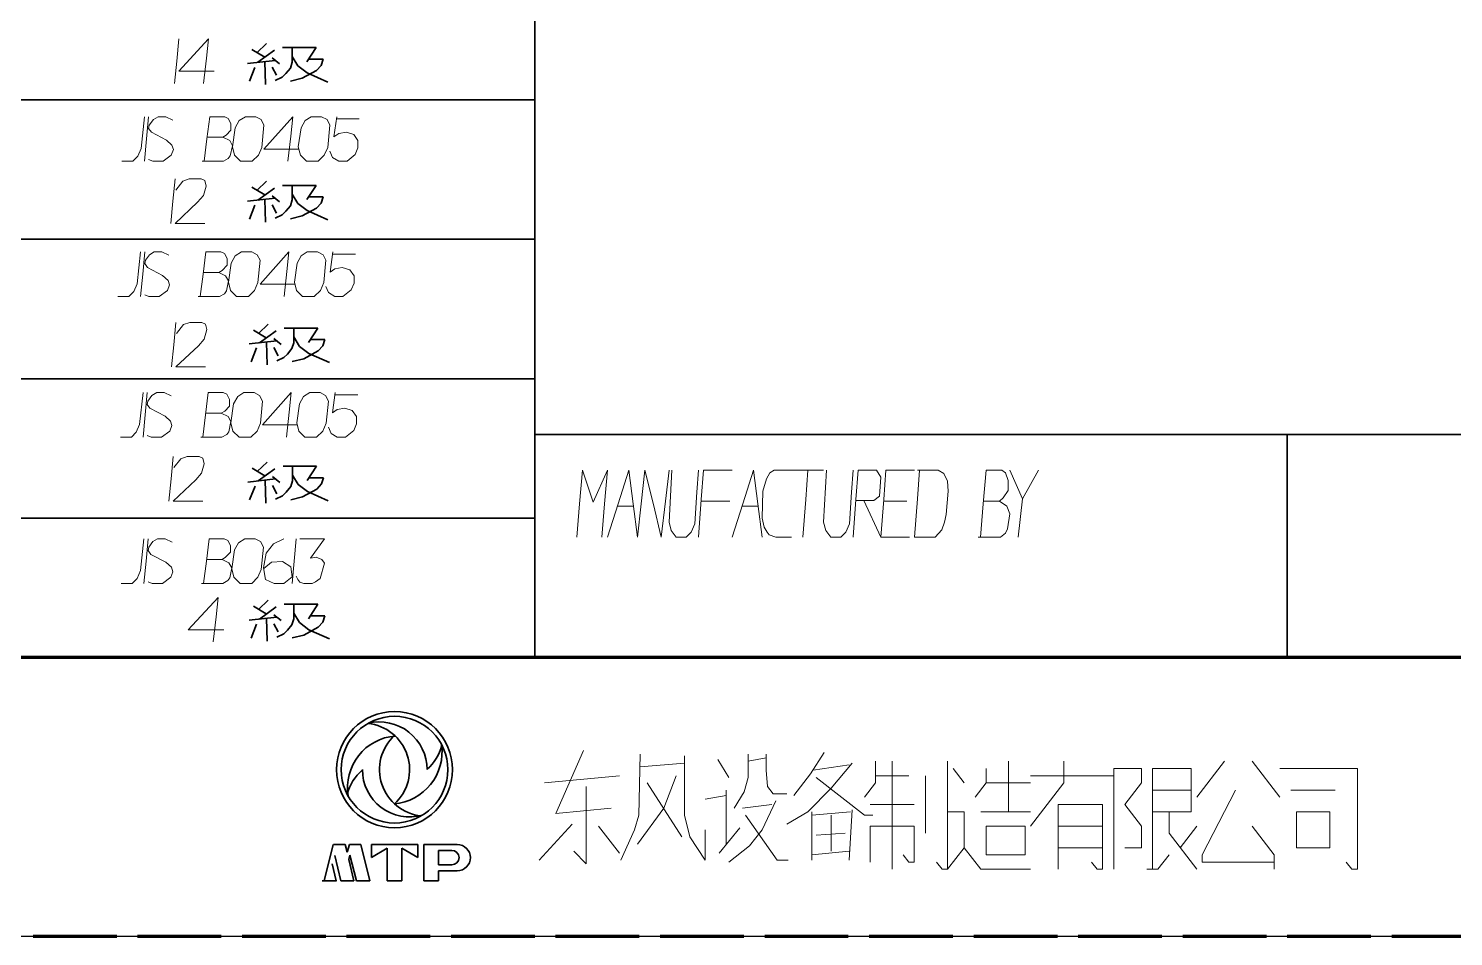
# Model space of a CAD drawing. Header units: millimetres. Extents: x 1333 to 104182, y -63985 to -5704.
# Drawn here: x 47383.6 to 47434.7, y -63984.6 to -63952 of the extents above; entities that cross this region are included whole.
import ezdxf

# ---------------------------------------------------------------- set-up
doc = ezdxf.new("R2010")
doc.units = ezdxf.units.MM
doc.header["$LTSCALE"] = 0.5
doc.linetypes.add('DASHED', pattern=[15, 12, -3])
for name, color, linetype in [('08', 1, 'Continuous'), ('11', 3, 'Continuous'), ('4虚线层', 2, 'DASHED')]:
    doc.layers.add(name, color=color, linetype=linetype)

# ---------------------------------------------------------------- blocks, each defined once
blk = doc.blocks.new('A$C32A078D3')
at = {"color": 1, "lineweight": 35, "ltscale": 0.033501}
for p, q in [((-157.555, 1.995), (-157.229, 3.294)), ((-155.911, 1.995), (-156.237, 3.294))]:
    blk.add_line(p, q, dxfattribs=at)
at = {"color": 1, "lineweight": 35, "ltscale": 0.010399}
blk.add_line((-157.215, 3.294), (-156.799, 3.294), dxfattribs=at)
at = {"color": 1, "lineweight": 35, "ltscale": 0.007084}
blk.add_line((-156.799, 3.294), (-156.733, 3.019), dxfattribs=at)
at = {"color": 1, "lineweight": 35, "ltscale": 0.007197}
blk.add_line((-156.65, 3.294), (-156.733, 3.019), dxfattribs=at)
at = {"color": 1, "lineweight": 35, "ltscale": 0.010326}
blk.add_line((-156.237, 3.294), (-156.65, 3.294), dxfattribs=at)
at = {"color": 1, "lineweight": 35, "ltscale": 0.041595}
blk.add_line((-155.863, 3.294), (-154.199, 3.294), dxfattribs=at)
at = {"color": 1, "lineweight": 35, "ltscale": 0.011698}
for p, q in [((-155.863, 3.294), (-155.863, 2.827)), ((-154.199, 3.294), (-154.199, 2.827))]:
    blk.add_line(p, q, dxfattribs=at)
at = {"color": 1, "lineweight": 35, "ltscale": 0.016609}
for p, q in [((-155.863, 2.827), (-155.291, 3.165)), ((-154.199, 2.827), (-154.771, 3.165))]:
    blk.add_line(p, q, dxfattribs=at)
at = {"color": 1, "lineweight": 35, "ltscale": 0.029246}
for p, q in [((-155.291, 1.995), (-155.291, 3.165)), ((-154.771, 1.995), (-154.771, 3.165))]:
    blk.add_line(p, q, dxfattribs=at)
at = {"color": 1, "lineweight": 35, "ltscale": 0.029897}
blk.add_line((-153.974, 3.294), (-152.778, 3.294), dxfattribs=at)
at = {"color": 1, "lineweight": 35, "ltscale": 0.032496}
blk.add_line((-153.974, 1.995), (-153.974, 3.294), dxfattribs=at)
at = {"color": 1, "lineweight": 35, "ltscale": 0.011917}
for p, q in [((-153.454, 3.087), (-152.977, 3.087)), ((-153.454, 2.567), (-152.977, 2.567))]:
    blk.add_line(p, q, dxfattribs=at)
at = {"color": 1, "lineweight": 35, "ltscale": 0.012998}
blk.add_line((-153.454, 2.567), (-153.454, 3.087), dxfattribs=at)
at = {"color": 1, "lineweight": 35, "ltscale": 0.015572}
blk.add_line((-157.268, 2.602), (-157.128, 1.995), dxfattribs=at)
at = {"color": 1, "lineweight": 35, "ltscale": 0.02333}
blk.add_line((-157.173, 2.902), (-156.955, 1.995), dxfattribs=at)
at = {"color": 1, "lineweight": 35, "ltscale": 0.003944}
blk.add_line((-156.629, 2.913), (-156.671, 2.761), dxfattribs=at)
at = {"color": 1, "lineweight": 35, "ltscale": 0.019706}
blk.add_line((-156.671, 2.761), (-156.487, 1.995), dxfattribs=at)
at = {"color": 1, "lineweight": 35, "ltscale": 0.023684}
blk.add_line((-156.396, 1.995), (-156.629, 2.913), dxfattribs=at)
at = {"color": 1, "lineweight": 35, "ltscale": 0.016898}
blk.add_line((-153.454, 2.359), (-152.778, 2.359), dxfattribs=at)
at = {"color": 1, "lineweight": 35, "ltscale": 0.009099}
blk.add_line((-153.454, 1.995), (-153.454, 2.359), dxfattribs=at)
at = {"color": 1, "lineweight": 35, "ltscale": 0.012999}
for p, q in [((-157.631, 1.995), (-157.111, 1.995)), ((-153.454, 1.995), (-153.974, 1.995))]:
    blk.add_line(p, q, dxfattribs=at)
at = {"color": 1, "lineweight": 35, "ltscale": 0.011699}
blk.add_line((-156.487, 1.995), (-156.955, 1.995), dxfattribs=at)
at = {"color": 1, "lineweight": 35, "ltscale": 0.012134}
blk.add_line((-155.911, 1.995), (-156.396, 1.995), dxfattribs=at)
at = {"color": 1, "lineweight": 35, "ltscale": 0.012997}
blk.add_line((-155.291, 1.995), (-154.771, 1.995), dxfattribs=at)
at = {"color": 7, "lineweight": 13}
for points in [[(-148.255, 6.668), (-149.248, 4.41)], [(-146.218, 6.539), (-146.268, 4.345)], [(-146.218, 6.087), (-144.628, 6.216)], [(-144.628, 6.474), (-144.628, 4.345)], [(-143.436, 6.345), (-143.039, 5.7)], [(-142.343, 6.539), (-142.343, 5.7)], [(-142.343, 6.281), (-141.697, 6.41)], [(-141.697, 6.539), (-141.697, 5.958)], [(-138.617, 6.216), (-139.362, 5.313), (-140.207, 4.474), (-140.952, 4.023)], [(-139.611, 6.603), (-140.108, 5.829)], [(-140.008, 5.958), (-138.717, 6.152)], [(-137.773, 6.281), (-137.773, 5.506), (-138.17, 4.99)], [(-137.177, 2.41), (-137.177, 6.281)], [(-135.19, 6.281), (-135.19, 2.41), (-135.388, 2.41), (-135.587, 2.668)], [(-133.004, 6.281), (-133.004, 4.474)], [(-131.017, 6.281), (-131.017, 5.506), (-132.209, 3.958)], [(-126.248, 4.99), (-125.254, 6.281)], [(-123.267, 4.99), (-124.26, 6.281)], [(-149.646, 5.506), (-146.963, 5.764)], [(-145.373, 4.603), (-144.926, 5.764)], [(-142.343, 5.7), (-142.492, 5.184)], [(-141.697, 5.958), (-141.648, 5.377)], [(-140.108, 5.829), (-140.704, 5.055)], [(-139.909, 5.7), (-138.17, 4.345), (-137.872, 4.345)], [(-136.581, 5.764), (-137.773, 5.764)], [(-135.984, 3.7), (-135.984, 5.764)], [(-134.593, 5.506), (-134.991, 6.023)], [(-134.196, 4.99), (-133.799, 5.506), (-133.799, 6.023)], [(-129.228, 5.764), (-132.209, 5.764)], [(-129.228, 2.41), (-129.228, 6.023), (-128.235, 6.023), (-128.235, 5.506), (-128.831, 4.732), (-128.235, 3.958), (-128.235, 3.184), (-128.831, 3.184)], [(-127.837, 4.474), (-126.446, 4.474), (-126.446, 6.023), (-127.837, 6.023), (-127.837, 2.41)], [(-120.882, 2.668), (-120.684, 2.41), (-120.485, 2.41), (-120.485, 6.023), (-123.267, 6.023)], [(-148.155, 5.377), (-148.155, 2.603)], [(-145.97, 5.506), (-144.728, 3.571)], [(-143.138, 3.313), (-143.138, 5.248)], [(-142.492, 5.184), (-142.84, 4.603)], [(-141.648, 5.377), (-141.449, 5.119)], [(-141.449, 5.119), (-140.952, 5.119)], [(-133.799, 5.506), (-132.209, 5.506)], [(-126.446, 5.248), (-127.837, 5.248)], [(-124.857, 5.248), (-126.049, 2.926), (-126.049, 2.668), (-123.466, 2.668)], [(-122.87, 5.248), (-121.28, 5.248)], [(-149.248, 4.41), (-147.261, 4.603)], [(-146.317, 3.313), (-145.373, 4.603)], [(-143.138, 5.055), (-143.883, 4.926)], [(-142.542, 4.603), (-141.499, 4.732)], [(-141.35, 4.861), (-141.846, 3.829)], [(-137.971, 4.732), (-136.382, 4.732)], [(-131.215, 2.41), (-131.215, 4.732), (-129.626, 4.732), (-129.626, 2.41), (-129.824, 2.41), (-130.023, 2.668)], [(-146.268, 4.345), (-146.417, 3.829)], [(-144.628, 4.345), (-144.43, 3.571)], [(-142.442, 4.345), (-141.3, 2.732)], [(-140.058, 4.474), (-140.058, 2.732)], [(-140.058, 4.345), (-138.667, 4.474)], [(-139.362, 4.345), (-139.362, 3.055)], [(-138.617, 4.539), (-138.717, 2.732)], [(-135.19, 4.474), (-134.593, 4.474), (-134.593, 3.184)], [(-132.209, 4.474), (-133.997, 4.474)], [(-126.248, 2.41), (-127.241, 3.7), (-127.241, 4.474)], [(-148.652, 4.023), (-149.844, 2.732)], [(-147.708, 3.958), (-146.963, 2.99)], [(-146.417, 3.829), (-146.913, 2.732)], [(-143.883, 2.732), (-143.883, 3.829)], [(-142.641, 3.894), (-143.386, 2.99)], [(-142.293, 3.248), (-141.846, 3.829)], [(-139.909, 3.635), (-138.866, 3.7)], [(-137.971, 2.668), (-137.971, 3.958), (-136.382, 3.958), (-136.382, 2.668), (-136.581, 2.668), (-136.779, 2.926)], [(-131.215, 3.958), (-129.626, 3.958)], [(-126.844, 3.184), (-126.248, 3.958)], [(-123.466, 2.41), (-123.466, 2.926), (-124.26, 3.958)], [(-144.43, 3.571), (-143.883, 2.732)], [(-143.039, 2.668), (-142.293, 3.248)], [(-135.19, 2.41), (-134.593, 3.184), (-133.997, 2.41), (-132.209, 2.41)], [(-129.626, 3.184), (-131.215, 3.184)], [(-148.155, 2.603), (-148.602, 3.055)], [(-141.3, 2.732), (-140.902, 2.732)], [(-138.717, 3.055), (-140.058, 2.926)], [(-128.036, 2.41), (-127.639, 2.41), (-127.241, 2.926)]]:
    blk.add_lwpolyline(points, dxfattribs=at)
for points in [[(-122.671, 4.474), (-122.671, 3.184), (-121.479, 3.184), (-121.479, 4.474)], [(-133.799, 2.926), (-132.408, 2.926), (-132.408, 3.958), (-133.799, 3.958)]]:
    blk.add_lwpolyline(points, close=True, dxfattribs=at)
at = {"color": 1, "lineweight": 35}
for radius in [2.08, 1.913]:
    blk.add_circle((-155.031, 5.982), radius, dxfattribs=at)
for centre, radius, start, end in [((-155.572, 5.982), 1.711, 0, 103.7818), ((-154.865, 5.338), 1.854, 94.3618, 189.3685), ((-156.154, 5.982), 1.664, 312.4542, 84.3408), ((-153.908, 5.982), 1.664, 132.4542, 264.3408), ((-155.198, 6.627), 1.874, 274.9268, 7.678), ((-155.031, 7.313), 1.763, 311.5828, 344.9375), ((-155.031, 4.651), 1.755, 131.0518, 165.2314), ((-154.491, 5.982), 1.693, 180, 285.8775), ((-152.977, 2.827), 0.26, 270, 90), ((-152.778, 2.827), 0.468, 270, 90)]:
    blk.add_arc(centre, radius, start, end, dxfattribs=at)
blk = doc.blocks.new('7725')
at = {"color": 7, "lineweight": 35}
for p, q in [((54076.08, -14959.33), (54076.08, -15017.04)), ((53916.08, -14977.04), (54076.08, -14977.04)), ((54076.08, -14987.04), (53956.08, -14987.04)), ((53996.08, -14997.04), (54076.08, -14997.04)), ((54076.08, -15001.04), (54216.08, -15001.04)), ((54036.08, -15007.04), (54076.08, -15007.04)), ((54356.08, -15017.04), (53836.08, -15017.04))]:
    blk.add_line(p, q, dxfattribs=at)
at = {"color": 7, "lineweight": 35, "ltscale": 0.013328}
for p, q in [((54055.78, -14973.43), (54056.7, -14973.98)), ((54055.9, -14993.55), (54056.81, -14994.1))]:
    blk.add_line(p, q, dxfattribs=at)
at = {"color": 7, "lineweight": 35, "ltscale": 0.012234}
for p, q in [((54056.84, -14973), (54056.13, -14973.67)), ((54056.84, -14982.88), (54056.13, -14983.55)), ((54056.87, -15003.02), (54056.15, -15003.69))]:
    blk.add_line(p, q, dxfattribs=at)
at = {"color": 7, "lineweight": 35, "ltscale": 0.018495}
for p, q in [((54057.41, -14973.49), (54056.21, -14974.35)), ((54057.41, -14983.37), (54056.21, -14984.23)), ((54057.43, -15003.51), (54056.23, -15004.37)), ((54057.53, -15013.41), (54056.33, -15014.28))]:
    blk.add_line(p, q, dxfattribs=at)
at = {"color": 7, "lineweight": 35, "ltscale": 0.030115}
for p, q in [((54057.99, -14973.3), (54060.4, -14973.3)), ((54057.99, -14983.18), (54060.4, -14983.18)), ((54058.11, -14993.42), (54060.52, -14993.42)), ((54058.02, -15003.32), (54060.43, -15003.32)), ((54058.11, -15013.22), (54060.52, -15013.22))]:
    blk.add_line(p, q, dxfattribs=at)
at = {"color": 7, "lineweight": 35, "ltscale": 0.013083}
for p, q in [((54058.67, -14973.3), (54058.67, -14974.35)), ((54058.67, -14983.18), (54058.67, -14984.22)), ((54058.79, -14993.42), (54058.79, -14994.46)), ((54058.69, -15003.32), (54058.69, -15004.37)), ((54058.79, -15013.22), (54058.79, -15014.27))]:
    blk.add_line(p, q, dxfattribs=at)
at = {"color": 7, "lineweight": 35, "ltscale": 0.009837}
for p, q in [((54058.67, -14973.93), (54059.07, -14974.6)), ((54058.67, -14983.8), (54059.07, -14984.48)), ((54058.79, -14994.04), (54059.19, -14994.72)), ((54058.69, -15003.95), (54059.1, -15004.62)), ((54058.79, -15013.85), (54059.19, -15014.53))]:
    blk.add_line(p, q, dxfattribs=at)
at = {"color": 7, "lineweight": 35, "ltscale": 0.015362}
for p, q in [((54060.4, -14973.3), (54059.72, -14974.32)), ((54060.52, -14993.42), (54059.84, -14994.44)), ((54060.52, -15013.22), (54059.84, -15014.25))]:
    blk.add_line(p, q, dxfattribs=at)
at = {"color": 7, "lineweight": 35, "ltscale": 0.024924}
for p, q in [((54055.47, -14974.44), (54057.45, -14974.21)), ((54055.47, -14984.31), (54057.45, -14984.09)), ((54055.59, -14994.55), (54057.57, -14994.33)), ((54055.49, -15004.46), (54057.48, -15004.23)), ((54055.59, -15014.36), (54057.57, -15014.14))]:
    blk.add_line(p, q, dxfattribs=at)
at = {"color": 7, "lineweight": 35, "ltscale": 0.013404}
for p, q in [((54056, -14974.72), (54055.6, -14975.71)), ((54056, -14984.59), (54055.6, -14985.59)), ((54056.12, -14994.83), (54055.72, -14995.83))]:
    blk.add_line(p, q, dxfattribs=at)
at = {"color": 7, "lineweight": 35, "ltscale": 0.020496}
for p, q in [((54056.71, -14974.3), (54056.75, -14975.94)), ((54056.71, -14984.18), (54056.75, -14985.81)), ((54056.73, -15004.32), (54056.78, -15005.96))]:
    blk.add_line(p, q, dxfattribs=at)
at = {"color": 7, "lineweight": 35, "ltscale": 0.008474}
for p, q in [((54057.23, -14974.04), (54057.76, -14974.47)), ((54057.23, -14983.92), (54057.76, -14984.35)), ((54057.25, -15004.06), (54057.78, -15004.49))]:
    blk.add_line(p, q, dxfattribs=at)
at = {"color": 7, "lineweight": 35, "ltscale": 0.00829}
blk.add_line((54057.24, -14974.69), (54057.55, -14975.28), dxfattribs=at)
at = {"color": 7, "lineweight": 35, "ltscale": 0.00637}
for p, q in [((54058.55, -14974.76), (54058.22, -14975.15)), ((54058.57, -15004.78), (54058.25, -15005.17))]:
    blk.add_line(p, q, dxfattribs=at)
at = {"color": 7, "lineweight": 35, "ltscale": 0.005376}
for p, q in [((54058.67, -14974.35), (54058.55, -14974.76)), ((54058.79, -14994.46), (54058.66, -14994.87)), ((54058.79, -15014.27), (54058.66, -15014.68))]:
    blk.add_line(p, q, dxfattribs=at)
at = {"color": 7, "lineweight": 35, "ltscale": 0.010647}
blk.add_line((54059.07, -14974.6), (54059.75, -14975.11), dxfattribs=at)
at = {"color": 7, "lineweight": 35, "ltscale": 0.014628}
blk.add_line((54060.42, -14974.93), (54059.39, -14975.49), dxfattribs=at)
at = {"color": 7, "lineweight": 35, "ltscale": 0.013049}
for p, q in [((54059.85, -14974.12), (54060.9, -14974.12)), ((54059.85, -14984), (54060.9, -14984)), ((54059.97, -14994.24), (54061.02, -14994.24)), ((54059.88, -15004.14), (54060.92, -15004.14)), ((54059.97, -15014.05), (54061.02, -15014.05))]:
    blk.add_line(p, q, dxfattribs=at)
at = {"color": 7, "lineweight": 35, "ltscale": 0.006121}
for p, q in [((54060.75, -14974.57), (54060.42, -14974.93)), ((54060.75, -14984.45), (54060.42, -14984.81)), ((54060.87, -14994.68), (54060.54, -14995.05)), ((54060.87, -15014.49), (54060.54, -15014.86))]:
    blk.add_line(p, q, dxfattribs=at)
at = {"color": 7, "lineweight": 35, "ltscale": 0.005862}
for p, q in [((54060.9, -14974.12), (54060.75, -14974.57)), ((54060.9, -14984), (54060.75, -14984.45)), ((54060.92, -15004.14), (54060.77, -15004.59))]:
    blk.add_line(p, q, dxfattribs=at)
at = {"color": 7, "lineweight": 35, "ltscale": 0.00685}
for p, q in [((54057.95, -14975.42), (54057.46, -14975.66)), ((54057.95, -14985.3), (54057.46, -14985.53)), ((54058.07, -14995.53), (54057.58, -14995.77)), ((54058.07, -15015.34), (54057.58, -15015.58))]:
    blk.add_line(p, q, dxfattribs=at)
at = {"color": 7, "lineweight": 35, "ltscale": 0.004731}
for p, q in [((54058.22, -14975.15), (54057.95, -14975.42)), ((54058.22, -14985.03), (54057.95, -14985.3)), ((54058.34, -14995.27), (54058.07, -14995.53)), ((54058.34, -15015.08), (54058.07, -15015.34))]:
    blk.add_line(p, q, dxfattribs=at)
at = {"color": 7, "lineweight": 35, "ltscale": 0.010798}
for p, q in [((54059.39, -14975.49), (54058.55, -14975.7)), ((54059.42, -15005.51), (54058.58, -15005.72))]:
    blk.add_line(p, q, dxfattribs=at)
at = {"color": 7, "lineweight": 35, "ltscale": 0.020169}
blk.add_line((54059.75, -14975.11), (54061.23, -14975.77), dxfattribs=at)
at = {"color": 7, "lineweight": 35, "ltscale": 0.013327}
for p, q in [((54055.78, -14983.31), (54056.7, -14983.86)), ((54055.81, -15003.45), (54056.72, -15004)), ((54055.9, -15013.36), (54056.81, -15013.91))]:
    blk.add_line(p, q, dxfattribs=at)
at = {"color": 7, "lineweight": 35, "ltscale": 0.01536}
for p, q in [((54060.4, -14983.18), (54059.72, -14984.2)), ((54060.43, -15003.32), (54059.74, -15004.34))]:
    blk.add_line(p, q, dxfattribs=at)
at = {"color": 7, "lineweight": 35, "ltscale": 0.008293}
for p, q in [((54057.24, -14984.57), (54057.55, -14985.16)), ((54057.36, -14994.81), (54057.67, -14995.39)), ((54057.26, -15004.71), (54057.57, -15005.3)), ((54057.36, -15014.62), (54057.67, -15015.2))]:
    blk.add_line(p, q, dxfattribs=at)
at = {"color": 7, "lineweight": 35, "ltscale": 0.006372}
blk.add_line((54058.55, -14984.64), (54058.22, -14985.03), dxfattribs=at)
at = {"color": 7, "lineweight": 35, "ltscale": 0.005373}
for p, q in [((54058.67, -14984.22), (54058.55, -14984.64)), ((54058.69, -15004.37), (54058.57, -15004.78))]:
    blk.add_line(p, q, dxfattribs=at)
at = {"color": 7, "lineweight": 35, "ltscale": 0.010649}
blk.add_line((54059.07, -14984.48), (54059.75, -14984.99), dxfattribs=at)
at = {"color": 7, "lineweight": 35, "ltscale": 0.014629}
blk.add_line((54060.42, -14984.81), (54059.39, -14985.37), dxfattribs=at)
at = {"color": 7, "lineweight": 35, "ltscale": 0.020168}
blk.add_line((54059.75, -14984.99), (54061.23, -14985.65), dxfattribs=at)
at = {"color": 7, "lineweight": 35, "ltscale": 0.010797}
blk.add_line((54059.39, -14985.37), (54058.55, -14985.58), dxfattribs=at)
at = {"color": 7, "lineweight": 35, "ltscale": 0.012225}
for p, q in [((54056.96, -14993.12), (54056.25, -14993.79)), ((54056.96, -15012.93), (54056.25, -15013.59))]:
    blk.add_line(p, q, dxfattribs=at)
at = {"color": 7, "lineweight": 35, "ltscale": 0.018496}
blk.add_line((54057.53, -14993.6), (54056.33, -14994.47), dxfattribs=at)
at = {"color": 7, "lineweight": 35, "ltscale": 0.008484}
blk.add_line((54057.35, -14994.16), (54057.88, -14994.59), dxfattribs=at)
at = {"color": 7, "lineweight": 35, "ltscale": 0.005858}
for p, q in [((54061.02, -14994.24), (54060.87, -14994.68)), ((54061.02, -15014.05), (54060.87, -15014.49))]:
    blk.add_line(p, q, dxfattribs=at)
at = {"color": 7, "lineweight": 35, "ltscale": 0.020497}
for p, q in [((54056.83, -14994.41), (54056.87, -14996.05)), ((54056.83, -15014.22), (54056.87, -15015.86))]:
    blk.add_line(p, q, dxfattribs=at)
at = {"color": 7, "lineweight": 35, "ltscale": 0.006362}
for p, q in [((54058.66, -14994.87), (54058.34, -14995.27)), ((54058.66, -15014.68), (54058.34, -15015.08))]:
    blk.add_line(p, q, dxfattribs=at)
at = {"color": 7, "lineweight": 35, "ltscale": 0.010659}
for p, q in [((54059.19, -14994.72), (54059.87, -14995.23)), ((54059.1, -15004.62), (54059.78, -15005.13))]:
    blk.add_line(p, q, dxfattribs=at)
at = {"color": 7, "lineweight": 35, "ltscale": 0.01464}
blk.add_line((54060.54, -14995.05), (54059.51, -14995.61), dxfattribs=at)
at = {"color": 7, "lineweight": 35, "ltscale": 0.020157}
for p, q in [((54059.87, -14995.23), (54061.35, -14995.89)), ((54059.78, -15005.13), (54061.25, -15005.79))]:
    blk.add_line(p, q, dxfattribs=at)
at = {"color": 7, "lineweight": 35, "ltscale": 0.010786}
for p, q in [((54059.51, -14995.61), (54058.67, -14995.81)), ((54059.51, -15015.42), (54058.67, -15015.62))]:
    blk.add_line(p, q, dxfattribs=at)
at = {"color": 7, "lineweight": 35, "ltscale": 0.2}
blk.add_line((54130.08, -15001.04), (54130.08, -15017.04), dxfattribs=at)
at = {"color": 7, "lineweight": 35, "ltscale": 0.006112}
blk.add_line((54060.77, -15004.59), (54060.44, -15004.95), dxfattribs=at)
at = {"color": 7, "lineweight": 35, "ltscale": 0.013411}
blk.add_line((54056.02, -15004.74), (54055.62, -15005.73), dxfattribs=at)
at = {"color": 7, "lineweight": 35, "ltscale": 0.00686}
blk.add_line((54057.98, -15005.44), (54057.48, -15005.68), dxfattribs=at)
at = {"color": 7, "lineweight": 35, "ltscale": 0.004724}
blk.add_line((54058.25, -15005.17), (54057.98, -15005.44), dxfattribs=at)
at = {"color": 7, "lineweight": 35, "ltscale": 0.014638}
for p, q in [((54060.44, -15004.95), (54059.42, -15005.51)), ((54060.54, -15014.86), (54059.51, -15015.42))]:
    blk.add_line(p, q, dxfattribs=at)
at = {"color": 7, "lineweight": 35, "ltscale": 0.013406}
blk.add_line((54056.12, -15014.64), (54055.72, -15015.64), dxfattribs=at)
at = {"color": 7, "lineweight": 35, "ltscale": 0.008486}
blk.add_line((54057.35, -15013.97), (54057.88, -15014.39), dxfattribs=at)
at = {"color": 7, "lineweight": 35, "ltscale": 0.010657}
blk.add_line((54059.19, -15014.53), (54059.87, -15015.04), dxfattribs=at)
at = {"color": 7, "lineweight": 35, "ltscale": 0.020158}
blk.add_line((54059.87, -15015.04), (54061.35, -15015.7), dxfattribs=at)
at = {"color": 7, "lineweight": 70}
blk.add_line((54356.08, -15017.04), (52744.08, -15017.04), dxfattribs=at)
at = {"color": 3}
blk.add_lwpolyline([(52694.08, -13849.04), (54376.08, -13849.04), (54376.08, -15037.04), (52694.08, -15037.04)], close=True, dxfattribs=at)
at = {"color": 7, "lineweight": 13}
for points in [[(54050.55, -14972.66), (54050.4, -14974.26), (54050.24, -14975.86)], [(54052.32, -14975.86), (54052.53, -14974.06), (54052.68, -14972.66), (54050.55, -14974.98), (54053.08, -14974.98)], [(54048.08, -14978.25), (54047.83, -14980.53), (54047.59, -14981.09), (54047.24, -14981.45), (54046.45, -14981.45)], [(54048.08, -14981.45), (54048.23, -14979.85), (54048.37, -14978.25)], [(54048.37, -14981.33), (54048.67, -14981.45), (54049.41, -14981.45), (54050, -14981.01), (54050.15, -14980.61), (54050.05, -14980.29), (54049.65, -14979.93), (54048.57, -14979.37), (54048.37, -14979.09), (54048.42, -14978.85), (54048.72, -14978.45), (54049.06, -14978.25), (54049.61, -14978.25), (54050.1, -14978.49)], [(54052.22, -14981.45), (54053.74, -14981.45), (54054.09, -14981.25), (54054.23, -14981.05), (54054.38, -14980.33), (54054.19, -14979.97), (54053.69, -14979.73), (54053.94, -14979.57), (54054.28, -14979.21), (54054.28, -14978.73), (54054.09, -14978.37), (54053.84, -14978.25), (54052.76, -14978.25), (54052.56, -14979.85), (54052.36, -14981.45)], [(54058.37, -14981.45), (54058.57, -14979.65), (54058.72, -14978.25), (54056.65, -14980.57), (54059.11, -14980.57)], [(54061.37, -14980.73), (54061.57, -14981.17), (54062.01, -14981.45), (54062.61, -14981.45), (54063.2, -14980.97), (54063.39, -14980.49), (54063.39, -14979.97), (54063.1, -14979.53), (54062.56, -14979.37), (54062.01, -14979.45), (54061.67, -14979.69), (54061.87, -14978.25)], [(54061.87, -14978.41), (54063.49, -14978.41)], [(54053.69, -14979.73), (54052.56, -14979.73)], [(54050.28, -14982.71), (54050.12, -14984.31), (54049.97, -14985.91)], [(54052.4, -14985.91), (54050.28, -14985.91), (54051.89, -14984.39), (54052.3, -14983.91), (54052.5, -14983.23), (54052.4, -14982.83), (54052.15, -14982.71), (54051.29, -14982.71), (54050.83, -14982.87), (54050.33, -14983.51)], [(54047.8, -14987.95), (54047.55, -14990.23), (54047.31, -14990.79), (54046.96, -14991.15), (54046.17, -14991.15)], [(54047.8, -14991.15), (54047.95, -14989.55), (54048.09, -14987.95)], [(54048.09, -14991.03), (54048.39, -14991.15), (54049.13, -14991.15), (54049.72, -14990.71), (54049.87, -14990.31), (54049.77, -14989.99), (54049.37, -14989.63), (54048.29, -14989.07), (54048.09, -14988.79), (54048.14, -14988.55), (54048.44, -14988.15), (54048.78, -14987.95), (54049.32, -14987.95), (54049.82, -14988.19)], [(54051.93, -14991.15), (54053.46, -14991.15), (54053.81, -14990.95), (54053.95, -14990.75), (54054.1, -14990.03), (54053.9, -14989.67), (54053.41, -14989.43), (54053.66, -14989.27), (54054, -14988.91), (54054, -14988.43), (54053.81, -14988.07), (54053.56, -14987.95), (54052.48, -14987.95), (54052.28, -14989.55), (54052.08, -14991.15)], [(54058.09, -14991.15), (54058.29, -14989.35), (54058.43, -14987.95), (54056.37, -14990.27), (54058.83, -14990.27)], [(54061.09, -14990.43), (54061.29, -14990.87), (54061.73, -14991.15), (54062.32, -14991.15), (54062.91, -14990.67), (54063.11, -14990.19), (54063.11, -14989.67), (54062.82, -14989.23), (54062.27, -14989.07), (54061.73, -14989.15), (54061.39, -14989.39), (54061.59, -14987.95)], [(54061.59, -14988.11), (54063.21, -14988.11)], [(54053.41, -14989.43), (54052.28, -14989.43)], [(54050.33, -14993), (54050.17, -14994.6), (54050.02, -14996.2)], [(54052.45, -14996.2), (54050.33, -14996.2), (54051.94, -14994.68), (54052.35, -14994.2), (54052.55, -14993.52), (54052.45, -14993.12), (54052.2, -14993), (54051.34, -14993), (54050.88, -14993.16), (54050.38, -14993.8)], [(54047.97, -14998.04), (54047.73, -15000.32), (54047.48, -15000.88), (54047.14, -15001.24), (54046.35, -15001.24)], [(54047.97, -15001.24), (54048.12, -14999.64), (54048.27, -14998.04)], [(54048.27, -15001.12), (54048.56, -15001.24), (54049.3, -15001.24), (54049.89, -15000.8), (54050.04, -15000.4), (54049.94, -15000.08), (54049.55, -14999.72), (54048.46, -14999.16), (54048.27, -14998.88), (54048.32, -14998.64), (54048.61, -14998.24), (54048.96, -14998.04), (54049.5, -14998.04), (54049.99, -14998.28)], [(54052.11, -15001.24), (54053.63, -15001.24), (54053.98, -15001.04), (54054.13, -15000.84), (54054.28, -15000.12), (54054.08, -14999.76), (54053.59, -14999.52), (54053.83, -14999.36), (54054.18, -14999), (54054.18, -14998.52), (54053.98, -14998.16), (54053.73, -14998.04), (54052.65, -14998.04), (54052.45, -14999.64), (54052.26, -15001.24)], [(54058.26, -15001.24), (54058.46, -14999.44), (54058.61, -14998.04), (54056.54, -15000.36), (54059, -15000.36)], [(54061.27, -15000.52), (54061.46, -15000.96), (54061.91, -15001.24), (54062.5, -15001.24), (54063.09, -15000.76), (54063.29, -15000.28), (54063.29, -14999.76), (54062.99, -14999.32), (54062.45, -14999.16), (54061.91, -14999.24), (54061.56, -14999.48), (54061.76, -14998.04)], [(54061.76, -14998.2), (54063.38, -14998.2)], [(54053.59, -14999.52), (54052.45, -14999.52)], [(54050.13, -15002.62), (54049.98, -15004.22), (54049.83, -15005.82)], [(54052.26, -15005.82), (54050.13, -15005.82), (54051.75, -15004.3), (54052.16, -15003.82), (54052.36, -15003.14), (54052.26, -15002.74), (54052, -15002.62), (54051.14, -15002.62), (54050.69, -15002.78), (54050.18, -15003.42)], [(54079.09, -15008.41), (54079.3, -15006.01), (54079.5, -15003.61), (54080.27, -15005.89), (54081.3, -15003.61), (54081.09, -15006.01), (54080.89, -15008.41)], [(54081.3, -15008.41), (54082.07, -15006.01), (54082.84, -15003.61), (54083.15, -15006.01), (54083.46, -15008.41)], [(54083.46, -15008.41), (54083.71, -15006.01), (54083.97, -15003.61), (54084.59, -15006.07), (54085.15, -15008.41), (54085.46, -15005.83), (54085.72, -15003.61)], [(54085.92, -15003.61), (54085.72, -15007.33), (54085.87, -15007.93), (54086.23, -15008.41), (54086.95, -15008.41), (54087.31, -15008.05), (54087.56, -15007.45), (54087.72, -15005.17), (54087.82, -15003.61)], [(54087.82, -15008.41), (54088.03, -15005.71), (54088.18, -15003.61), (54090.24, -15003.61)], [(54090.24, -15008.41), (54091.01, -15006.01), (54091.78, -15003.61), (54092.08, -15006.01), (54092.39, -15008.41)], [(54094.5, -15008.41), (54093.37, -15008.41), (54092.91, -15008.23), (54092.75, -15008.05), (54092.55, -15007.69), (54092.39, -15007.03), (54092.44, -15005.11), (54092.7, -15004.21), (54092.96, -15003.79), (54093.27, -15003.61), (54094.55, -15003.61)], [(54094.55, -15003.61), (54096.81, -15003.61)], [(54095.32, -15008.41), (54095.53, -15005.71), (54095.68, -15003.61)], [(54097.02, -15003.61), (54096.81, -15007.33), (54096.96, -15007.93), (54097.32, -15008.41), (54098.04, -15008.41), (54098.4, -15008.05), (54098.66, -15007.45), (54098.81, -15005.17), (54098.92, -15003.61)], [(54098.92, -15008.41), (54099.12, -15005.71), (54099.28, -15003.61), (54100.61, -15003.61), (54100.92, -15004.09), (54100.82, -15005.47), (54100.41, -15005.77), (54099.12, -15005.77)], [(54102.97, -15008.41), (54100.92, -15008.41), (54101.12, -15005.71), (54101.28, -15003.61), (54103.33, -15003.61)], [(54103.33, -15008.41), (54104.82, -15008.41), (54105.28, -15007.87), (54105.49, -15007.33), (54105.59, -15006.79), (54105.75, -15005.11), (54105.7, -15004.39), (54105.44, -15003.85), (54105.03, -15003.61), (54103.54, -15003.61)], [(54103.69, -15003.61), (54103.54, -15005.65), (54103.33, -15008.41)], [(54107.9, -15008.41), (54109.5, -15008.41), (54109.86, -15008.11), (54110.01, -15007.81), (54110.16, -15006.73), (54109.96, -15006.19), (54109.44, -15005.83), (54109.7, -15005.59), (54110.06, -15005.05), (54110.06, -15004.33), (54109.86, -15003.79), (54109.6, -15003.61), (54108.47, -15003.61), (54108.26, -15006.01), (54108.06, -15008.41)], [(54110.16, -15003.61), (54111.09, -15005.65), (54110.78, -15008.41)], [(54111.09, -15005.65), (54112.22, -15003.61)], [(54082.02, -15006.19), (54083.15, -15006.19)], [(54088.03, -15005.83), (54090.08, -15005.83)], [(54090.95, -15006.19), (54092.08, -15006.19)], [(54099.69, -15005.77), (54100.92, -15008.41)], [(54101.12, -15005.83), (54102.77, -15005.83)], [(54109.44, -15005.83), (54108.26, -15005.83)], [(54048.04, -15008.52), (54047.79, -15010.8), (54047.55, -15011.36), (54047.2, -15011.72), (54046.41, -15011.72)], [(54048.04, -15011.72), (54048.19, -15010.12), (54048.33, -15008.52)], [(54048.33, -15011.6), (54048.63, -15011.72), (54049.37, -15011.72), (54049.96, -15011.28), (54050.11, -15010.88), (54050.01, -15010.56), (54049.61, -15010.2), (54048.53, -15009.64), (54048.33, -15009.36), (54048.38, -15009.12), (54048.68, -15008.72), (54049.02, -15008.52), (54049.56, -15008.52), (54050.06, -15008.76)], [(54052.17, -15011.72), (54053.7, -15011.72), (54054.05, -15011.52), (54054.19, -15011.32), (54054.34, -15010.6), (54054.14, -15010.24), (54053.65, -15010), (54053.9, -15009.84), (54054.24, -15009.48), (54054.24, -15009), (54054.05, -15008.64), (54053.8, -15008.52), (54052.72, -15008.52), (54052.52, -15010.12), (54052.32, -15011.72)], [(54058.08, -15008.52), (54057.34, -15008.88), (54056.8, -15009.56), (54056.61, -15010.6), (54056.75, -15011.44), (54057.39, -15011.72), (54058.08, -15011.72), (54058.67, -15011.24), (54058.58, -15010.52), (54057.98, -15010.16), (54057.2, -15010.2), (54056.65, -15010.64)], [(54058.97, -15008.52), (54058.82, -15010.12), (54058.67, -15011.72)], [(54058.97, -15011.2), (54059.07, -15011.44), (54059.22, -15011.64), (54059.51, -15011.72), (54060.1, -15011.72), (54060.35, -15011.6), (54060.69, -15011.36), (54060.99, -15010.28), (54060.79, -15010), (54060.4, -15009.84), (54060, -15009.92), (54060.99, -15008.52), (54059.22, -15008.52)], [(54053.65, -15010), (54052.52, -15010)], [(54053, -15015.92), (54053.21, -15014.12), (54053.36, -15012.72), (54051.2, -15015.04), (54053.78, -15015.04)]]:
    blk.add_lwpolyline(points, dxfattribs=at)
for points in [[(54055.81, -14981.45), (54056.25, -14981.01), (54056.5, -14980.45), (54056.65, -14978.85), (54056.45, -14978.45), (54056.06, -14978.25), (54055.32, -14978.25), (54054.87, -14978.53), (54054.58, -14979.05), (54054.38, -14980.41), (54054.53, -14981.01), (54054.97, -14981.45)], [(54060.54, -14981.45), (54060.98, -14981.01), (54061.23, -14980.45), (54061.37, -14978.85), (54061.18, -14978.45), (54060.78, -14978.25), (54060.04, -14978.25), (54059.6, -14978.53), (54059.31, -14979.05), (54059.11, -14980.41), (54059.26, -14981.01), (54059.7, -14981.45)], [(54055.53, -14991.15), (54055.97, -14990.71), (54056.22, -14990.15), (54056.37, -14988.55), (54056.17, -14988.15), (54055.77, -14987.95), (54055.04, -14987.95), (54054.59, -14988.23), (54054.3, -14988.75), (54054.1, -14990.11), (54054.25, -14990.71), (54054.69, -14991.15)], [(54060.26, -14991.15), (54060.7, -14990.71), (54060.95, -14990.15), (54061.09, -14988.55), (54060.9, -14988.15), (54060.5, -14987.95), (54059.76, -14987.95), (54059.32, -14988.23), (54059.02, -14988.75), (54058.83, -14990.11), (54058.98, -14990.71), (54059.42, -14991.15)], [(54055.7, -15001.24), (54056.15, -15000.8), (54056.39, -15000.24), (54056.54, -14998.64), (54056.34, -14998.24), (54055.95, -14998.04), (54055.21, -14998.04), (54054.77, -14998.32), (54054.47, -14998.84), (54054.28, -15000.2), (54054.42, -15000.8), (54054.87, -15001.24)], [(54060.43, -15001.24), (54060.87, -15000.8), (54061.12, -15000.24), (54061.27, -14998.64), (54061.07, -14998.24), (54060.68, -14998.04), (54059.94, -14998.04), (54059.49, -14998.32), (54059.2, -14998.84), (54059, -15000.2), (54059.15, -15000.8), (54059.59, -15001.24)], [(54055.77, -15011.72), (54056.21, -15011.28), (54056.46, -15010.72), (54056.61, -15009.12), (54056.41, -15008.72), (54056.01, -15008.52), (54055.28, -15008.52), (54054.83, -15008.8), (54054.54, -15009.32), (54054.34, -15010.68), (54054.49, -15011.28), (54054.93, -15011.72)]]:
    blk.add_lwpolyline(points, close=True, dxfattribs=at)
at = {"layer": '11'}
blk.add_lwpolyline([(52694.08, -13849.04), (54376.08, -13849.04), (54376.08, -15037.04), (52694.08, -15037.04)], close=True, dxfattribs=at)
at = {"xscale": 2, "yscale": 2, "zscale": 2}
blk.add_blockref('A$C32A078D3', (54376.08, -15037.04), dxfattribs=at)
blk = doc.blocks.new('A$C0C1E3B5D')
at = {"color": 7, "lineweight": 70}
blk.add_line((1682, 0), (0, 0), dxfattribs=at)
at = {"layer": '08', "color": 3}
blk.add_blockref('7725', (-52694.08, 15037.04), dxfattribs=at)

msp = doc.modelspace()

# ---------------------------------------------------------------- block references
at = {"layer": '4虚线层', "color": 3, "xscale": 0.5, "yscale": 0.5, "zscale": 0.5}
msp.add_blockref('A$C0C1E3B5D', (46710.775, -63984.579), dxfattribs=at)

doc.saveas('drawing.dxf')
